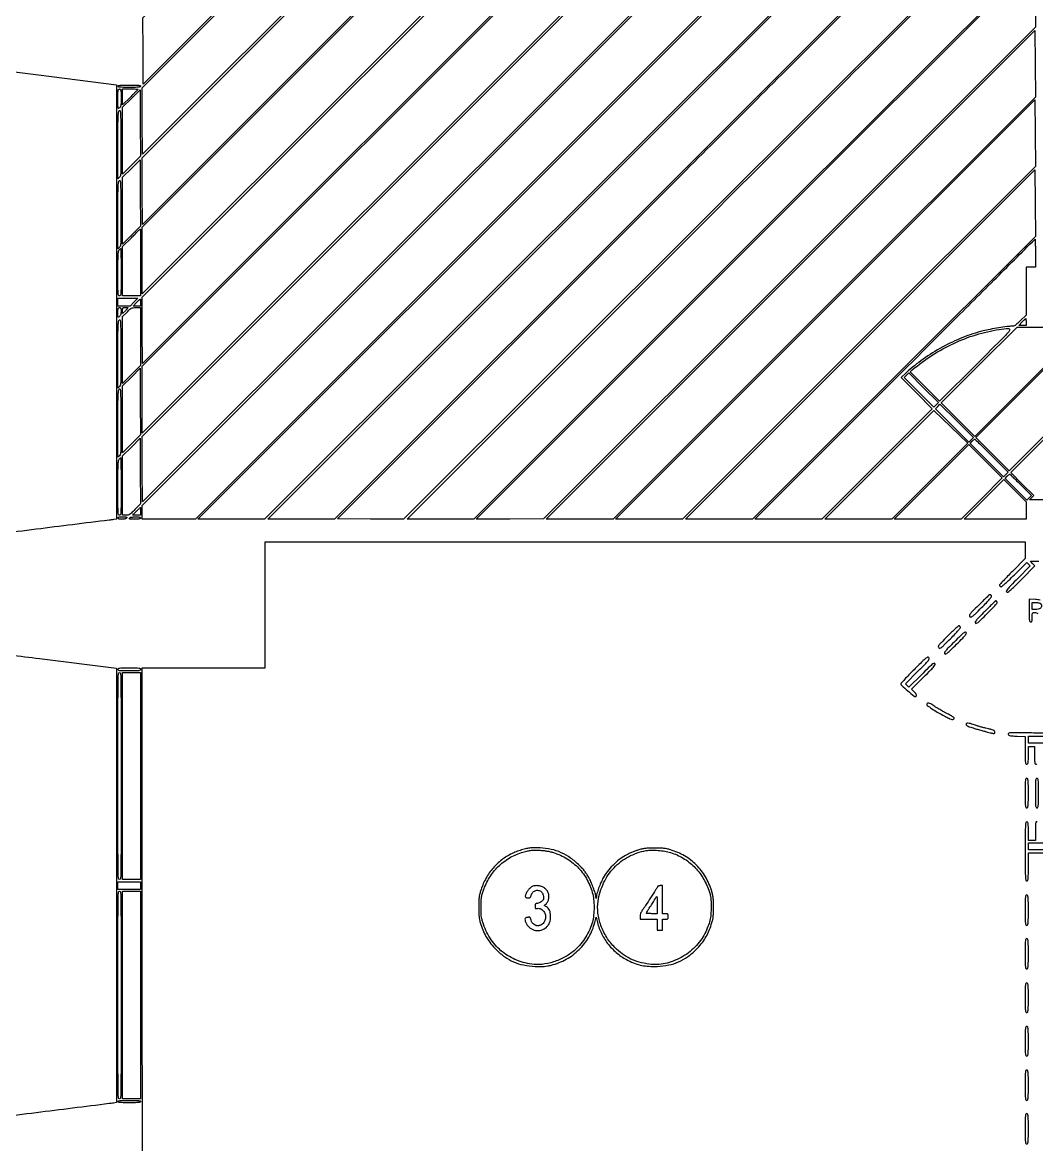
# Model space of a CAD drawing. Extents: x 0 to 1066, y 0 to 761.
# Drawn here: x 110.3 to 220.5, y 552.5 to 674.6 of the extents above; entities that cross this region are included whole.
import ezdxf

# ---------------------------------------------------------------- set-up
doc = ezdxf.new("R2010")
doc.units = 0
doc.header["$MEASUREMENT"] = 0

msp = doc.modelspace()

# ---------------------------------------------------------------- linework, layer by layer
for points in [[(81.0891, 748.2024), (120.4704, 748.2024), (120.4704, 747.825533, -0.015192), (120.463355, 747.593737, -0.129071), (120.431118, 747.495632, -0.174304), (120.358754, 747.440455, -0.033252), (120.19545, 747.400522, -0.012382), (119.806333, 747.342277, -0.000015), (111.79831, 746.345856, -0.000006), (103.67878, 745.335902, -0.030944)], [(183.390323, 95.266879, 0.000001), (192.989143, 95.254457, 0.000118)], [(103.5081, 669.908965), (111.98925, 668.85038), (120.4704, 667.791794), (120.4704, 644.173833), (120.4704, 620.555872), (120.15315, 620.505739, -0.008087), (119.687361, 620.439835, -0.000014), (111.744029, 619.446938, -0.000004), (103.636415, 618.433797, -0.031087)], [(103.5081, 733.358965), (111.98925, 732.30038), (120.4704, 731.241794), (120.4704, 707.62023), (120.4704, 683.998667), (120.19545, 683.951362, -0.011557), (119.713657, 683.879893, -0.000022), (111.797558, 682.89236, -0.000008), (103.73872, 681.887506, -0.031018)], [(108.902588, 605.790216, 0.000247), (112.11615, 605.389338), (120.4704, 604.351367), (120.4704, 580.728619), (120.4704, 557.105872), (120.15315, 557.055739, -0.008087), (119.687361, 556.989835, -0.000014), (111.744029, 555.996938, -0.000004), (103.636415, 554.983797, -0.031087)], [(220.383, 681.579988), (189.863594, 651.060494), (159.344188, 620.541), (155.706384, 620.541), (152.068581, 620.541), (185.2317, 653.7042, -0.000051), (197.950658, 666.420592, -0.000085), (208.663772, 677.12571)], [(111.744029, 492.546938, -0.000004), (103.636415, 491.533797, -0.031087)], [(123.374771, 543.3012), (123.318524, 553.64355, -0.000681), (123.296821, 558.96748, -0.000218), (123.278788, 566.881071, -0.000217), (123.266379, 575.692655, -0.000243), (123.262238, 584.18415), (123.2622, 604.3824), (129.9456, 604.3824), (136.629, 604.3824), (136.629, 611.235), (136.629, 618.0876), (177.9561, 618.0876), (219.2832, 618.0876), (219.2832, 617.177188), (219.2832, 616.266777), (217.8873, 614.8728, 0.003668), (217.352237, 614.330577, 0.005765), (216.901446, 613.856177, 0.001863), (216.519459, 613.441702, 0.187373), (216.4914, 613.369456, 0.108387), (216.501419, 613.323781, 0.066408), (216.531037, 613.277006, 0.061799), (216.574745, 613.236268, 0.065193), (216.626335, 613.20831, 0.265551), (216.735086, 613.225048, 0.011394), (217.043956, 613.482378, 0.012974), (217.471846, 613.875721, 0.003841), (218.106156, 614.499445), (219.451041, 615.842359), (219.6404, 615.653), (219.829759, 615.463641), (218.479835, 614.111736, 0.002303), (217.699024, 613.322541, 0.021106), (217.376124, 612.964074, 0.054019), (217.237789, 612.754355, 0.326008), (217.256769, 612.632974, 0.336318), (217.381106, 612.615892, 0.047021), (217.608455, 612.773546, 0.019327), (217.997997, 613.128473, 0.002107), (218.859003, 613.983302), (220.334379, 615.460487), (220.089062, 615.716544), (219.843744, 615.9726), (220.747872, 615.9726)], [(220.900015, 611.750759, 0.028678), (220.396925, 611.808954), (219.7062, 611.84894), (219.7062, 610.61137, 0.002295), (219.709781, 609.831253, 0.031685), (219.730242, 609.549646, 0.122281), (219.781019, 609.422231, 0.241596), (219.8754, 609.3738, 0.12648), (219.965132, 609.396868, 0.188641), (220.0164, 609.4584, 0.072107), (220.039633, 609.587702, 0.008455), (220.0446, 609.8814, -0.006804), (220.049137, 610.214754, -0.107122), (220.076073, 610.324518, -0.236036), (220.14162, 610.374671, -0.047421), (220.292357, 610.389, -0.074776), (220.49062, 610.359183, -0.110063), (220.643096, 610.272327, -0.070234)], [(103.734571, 606.443902, 0.000045), (106.172471, 606.134374, 0.0004)], [(221.34979, 597.265879, 0.002586), (219.493516, 597.301908, 0.001955), (217.607633, 597.321384, 0.312498), (217.442986, 597.208901, 0.238235), (217.454766, 597.093891, 0.186687), (217.557389, 597.018777, 0.051586), (217.815311, 596.977247, 0.005962), (218.401748, 596.951049), (219.2832, 596.922199), (219.2832, 595.407099, 0.001773), (219.286624, 594.44173, 0.026036), (219.306712, 594.102537, 0.100654), (219.356504, 593.948079, 0.270931), (219.4524, 593.892, 0.206449), (219.545348, 593.932087, 0.14711), (219.596772, 594.034762, 0.039902), (219.617777, 594.261376, 0.003167), (219.6216, 594.8649), (219.6216, 595.8378), (219.96, 595.8378), (220.2984, 595.8378), (220.2984, 594.8649, 0.003167), (220.302223, 594.261376, 0.039902), (220.323228, 594.034762, 0.14711), (220.374652, 593.932087, 0.206449), (220.4676, 593.892, 0.206449), (220.560548, 593.932087, 0.14711)], [(220.576056, 587.586491, 0.308488), (220.5099, 587.6316, 0.308488), (220.443744, 587.586491, 0.062466), (220.406794, 587.44125, 0.027022), (220.387486, 587.167153, 0.004073), (220.383, 586.6164), (220.383, 585.6012), (220.0023, 585.6012), (219.6216, 585.6012), (219.6216, 586.6164, 0.002988), (219.617825, 587.248139, 0.038318), (219.596925, 587.48355, 0.142907), (219.545577, 587.590109, 0.212584), (219.4524, 587.6316, 0.356832), (219.348331, 587.546493, 0.036822), (219.305463, 587.2086, 0.012415), (219.286271, 586.517236, 0.000731), (219.2832, 584.4168, 0.000731), (219.286271, 582.316364, 0.012415), (219.305463, 581.625, 0.036822), (219.348331, 581.287107, 0.356832), (219.4524, 581.202, 0.271649), (219.548338, 581.258276, 0.100119), (219.5981, 581.4135, 0.025908), (219.61818, 581.75429, 0.001762), (219.6216, 582.7248), (219.6216, 584.2476), (220.5099, 584.2476), (221.3982, 584.2476)], [(111.744029, 429.096938, -0.000004), (103.636415, 428.083797, -0.031087)]]:
    msp.add_lwpolyline(points, format="xyb")
for points in [[(409.06215, 749.15415), (40.8618, 749.132981), (40.8618, 380.65769), (40.8618, 12.1824), (501.2973, 12.1824), (961.7328, 12.1824), (961.7328, 380.646631), (961.7328, 749.110861), (961.41555, 749.1633, 0.040886), (961.153339, 749.184871, 0.000002), (934.190609, 749.194398, 0.000089), (904.448031, 749.199508, 0.000054), (869.1804, 749.195529, -0.000029), (813.61687, 749.186499, -0.000004), (696.10453, 749.175037, -0.000004), (556.774728, 749.163736, -0.000004)], [(219.3678, 744.670322), (219.3678, 741.138244), (171.315, 693.0855), (123.2622, 645.032756), (123.2622, 648.6705), (123.2622, 652.308244), (171.209222, 700.255322, -0.000103), (189.601956, 718.640475, -0.000172), (205.102879, 734.117946, -0.000002), (219.187664, 748.171648, -0.198624), (219.262022, 748.2024, -0.401288), (219.321092, 748.145892, -0.003598), (219.346017, 747.475021, -0.006269), (219.36341, 746.475582, -0.001216)], [(220.383, 693.991251), (220.383, 691.639902), (219.874424, 691.527075, 0.071636), (219.217132, 691.278661, 0.059134), (218.607967, 690.841469, 0.060043), (218.127028, 690.282187, 0.080012), (217.84775, 689.6742, 0.058381), (217.754852, 689.076878, 0.043649), (217.787901, 688.410905, 0.044638), (217.932278, 687.783106, 0.076025), (218.174187, 687.303338), (218.337736, 687.073655), (185.019242, 653.806414), (151.700747, 620.539173), (148.098334, 620.561237), (144.49592, 620.5833), (182.376797, 658.46295, -0.000077), (196.90664, 672.987819, -0.000129), (209.148574, 685.215453, -0.000001), (220.276268, 696.324368, -0.198692), (220.320337, 696.3426, -0.405619), (220.345918, 696.317761, -0.000697), (220.364593, 695.651891, -0.004164), (220.378497, 694.892872, -0.002497)], [(252.367424, 671.534605), (255.745994, 671.5125), (234.765434, 650.532101), (213.784874, 629.551702), (211.965428, 631.369672), (210.145982, 633.187641), (214.270117, 637.312421), (218.394253, 641.4372), (220.065426, 641.4372), (221.7366, 641.4372), (221.7366, 643.107952), (221.7366, 644.778704), (235.33605, 658.379543, -0.000244), (243.004483, 666.041285, -0.001963), (246.544677, 669.5473, -0.000671), (248.850954, 671.807364, -0.619818), (248.962177, 671.768546), (248.988854, 671.55671)], [(246.357321, 646.980621, -0.000182), (234.241619, 634.873696, -0.000809), (227.103532, 627.768999, -0.000055), (221.809321, 622.517738, -0.496011), (221.713422, 622.531221, 0.193456), (221.635199, 622.59427, 0.043513), (221.464595, 622.630497, 0.02514), (221.184234, 622.650717, 0.005432), (220.697969, 622.656), (219.752345, 622.656), (219.983522, 622.887176), (220.214698, 623.118352), (218.966957, 624.368176), (217.719217, 625.618), (240.6875, 648.5864), (263.655783, 671.5548), (267.293587, 671.5548), (270.931391, 671.5548)], [(123.093, 667.6209, -0.328801), (123.043123, 667.553253, -0.049302), (122.8674, 667.517338, -0.022561), (122.539821, 667.498328, -0.003213), (121.8663, 667.494, -0.003213), (121.192779, 667.498328, -0.022561), (120.8652, 667.517338, -0.049302), (120.689477, 667.553253, -0.328801), (120.6396, 667.6209, -0.328801), (120.689477, 667.688547, -0.049302), (120.8652, 667.724462, -0.022561), (121.192779, 667.743472, -0.003213), (121.8663, 667.7478, -0.003213), (122.539821, 667.743472, -0.022561), (122.8674, 667.724462, -0.049302), (123.043123, 667.688547, -0.328801)], [(120.978, 666.365012, -0.004736), (120.972744, 665.810104, -0.032996), (120.949747, 665.539919, -0.07172), (120.899947, 665.375483, -0.09982), (120.8088, 665.2521, -0.176434), (120.716627, 665.214611, -0.374497), (120.661056, 665.259517, -0.041909), (120.642192, 665.466864, -0.001739), (120.6396, 666.211888, -0.00264), (120.643279, 666.908817, -0.035094), (120.663966, 667.164536, -0.133509), (120.715095, 667.280168, -0.225989), (120.8088, 667.3248, -0.204506), (120.901677, 667.285154, -0.148426), (120.953121, 667.183676, -0.040419), (120.974162, 666.95979, -0.003227)], [(122.8392, 667.302063, -0.195692), (122.832827, 667.286404, -0.000243), (122.590688, 667.038425, -0.002064), (122.317558, 666.761277, -0.001263), (121.9932, 666.4365), (121.1472, 665.593674), (121.1472, 666.459237), (121.1472, 667.3248), (121.9932, 667.3248, -0.002519), (122.317597, 667.323166, -0.004199), (122.590688, 667.318121, -0.000709), (122.83019, 667.311344, -0.405539)], [(120.809722, 657.728322), (120.6396, 657.5582), (120.6396, 661.186989, -0.000864), (120.643379, 663.374871, -0.008891), (120.662567, 664.278236, -0.017029), (120.699494, 664.782682, -0.158389), (120.78765, 664.979403, -0.616659), (120.874646, 664.955343, -0.036683), (120.917791, 664.604839, -0.010099), (120.94077, 663.811309, -0.000665), (120.957772, 661.520737, -0.000714), (120.968681, 659.182566, -0.010565), (120.954009, 658.362497, -0.028291), (120.912701, 657.931667, -0.159647)], [(120.809722, 650.114322), (120.6396, 649.9442), (120.6396, 653.572989, -0.000864), (120.643379, 655.760871, -0.008891), (120.662567, 656.664236, -0.017029), (120.699494, 657.168682, -0.158389), (120.78765, 657.365403, -0.616659), (120.874646, 657.341343, -0.036683), (120.917791, 656.990839, -0.010099), (120.94077, 656.197309, -0.000665), (120.957772, 653.906737, -0.000714), (120.968681, 651.568566, -0.010565), (120.954009, 650.748497, -0.028291), (120.912701, 650.317667, -0.159647)], [(123.093, 648.459), (123.093, 644.8212), (122.1201, 644.8212), (121.1472, 644.8212), (121.1472, 647.505926), (121.1472, 650.190652), (122.09757, 651.143726, -0.00111), (122.46357, 651.509142, -0.001819), (122.775387, 651.816835, -0.000188), (123.054911, 652.090456, -0.196043), (123.07047, 652.0968, -0.412357), (123.079741, 652.087588, -0.000038), (123.086382, 651.028196, -0.000968), (123.091381, 649.853917, -0.00058)], [(220.383, 649.4742), (220.383, 647.9514), (219.8754, 647.9514), (219.3678, 647.9514), (219.3678, 645.347833), (219.3678, 642.744265), (218.752461, 642.133033, -0.007167), (218.386103, 641.779407, -0.045451), (218.182142, 641.62028, -0.083171), (218.009774, 641.546234, -0.059199), (217.800711, 641.520703, 0.03347), (217.308004, 641.486069, 0.006048), (216.399605, 641.349531, 0.00698), (215.451771, 641.181707, 0.014285), (214.7148, 641.01863, 0.033805), (212.490106, 640.296368, 0.029249), (210.268836, 639.250673, 0.029155), (208.177035, 637.948633, 0.03295), (206.3394, 636.459767), (205.7895, 635.950748), (207.480992, 634.252189), (209.172483, 632.55363), (203.166615, 626.547315), (197.160747, 620.541), (193.522812, 620.541), (189.884876, 620.541), (205.1127, 635.769, -0.000065), (210.953309, 641.608151, -0.000109), (215.873589, 646.523775, -0.000001), (220.346823, 650.990818, -0.198732), (220.361762, 650.997, -0.409911), (220.370474, 650.988415, -0.000192), (220.376761, 650.549677, -0.00218), (220.381474, 650.058118, -0.001307)], [(120.978, 647.4015, -0.000938), (120.974854, 645.724832, -0.015433), (120.955463, 645.164888, -0.051452), (120.910158, 644.898228, -0.336862), (120.8088, 644.8212, -0.33042), (120.708171, 644.89585, -0.056221), (120.662225, 645.145549, -0.016405), (120.642771, 645.673444, -0.001008), (120.6396, 647.246789, -0.001521), (120.643844, 648.641807, -0.012032), (120.66332, 649.287661, -0.02278), (120.700515, 649.659266, -0.148644), (120.779612, 649.827089, -0.009661), (120.835375, 649.886363, -0.013974), (120.887069, 649.936354, -0.009565), (120.931522, 649.975465, -0.177437), (120.948812, 649.9818, -0.410757), (120.960798, 649.969955, -0.000126), (120.969426, 649.223837, -0.001768), (120.975903, 648.390917, -0.00106)], [(123.093, 644.1021), (123.093, 643.7214), (122.694686, 643.7214), (122.296371, 643.7214), (122.67, 644.1021, -0.003089), (122.815005, 644.248035, -0.004906), (122.941127, 644.370969, -0.001345), (123.051888, 644.476264, -0.191648), (123.068314, 644.4828, -0.390701), (123.078257, 644.473631, -0.004047), (123.085749, 644.370969, -0.01011), (123.091225, 644.248074, -0.006079)], [(120.978, 643.142312, -0.022091), (120.969034, 642.939473, -0.050942), (120.940218, 642.789758, -0.065998), (120.888216, 642.674473, -0.070035), (120.8088, 642.5793, -0.047978), (120.706702, 642.503334, -0.459561), (120.661354, 642.518249, -0.094889), (120.642062, 642.612319, -0.003266), (120.6396, 642.989188, -0.007137), (120.644317, 643.319679, -0.065944), (120.667106, 643.460674, -0.185705), (120.718487, 643.526991, -0.136947), (120.8088, 643.5522, -0.108001), (120.897042, 643.532915, -0.189463), (120.948119, 643.479814, -0.085862), (120.972402, 643.37132, -0.012221)], [(121.7394, 643.526496, -0.189406), (121.732818, 643.509744, -0.002347), (121.652421, 643.424038, -0.006534), (121.556794, 643.325659, -0.004184), (121.4433, 643.2138), (121.1472, 642.926809), (121.1472, 643.239504, -0.019141), (121.154592, 643.432517, -0.172066), (121.188378, 643.508715, -0.182984), (121.26157, 643.544133, -0.022185), (121.4433, 643.5522, -0.008142), (121.556832, 643.550351, -0.013507), (121.652421, 643.544649, -0.007113), (121.730238, 643.536777, -0.380905)], [(123.093, 640.39947), (123.093, 637.24674), (122.1201, 636.2766), (121.1472, 635.30646), (121.1472, 638.940427), (121.1472, 642.574394), (121.631002, 643.063297, -0.009184), (121.947631, 643.371723, -0.072186), (122.115488, 643.488987, -0.095254), (122.291515, 643.538792, -0.021451), (122.603902, 643.5522), (123.093, 643.5522)], [(120.809722, 634.970922), (120.6396, 634.8008), (120.6396, 638.429589, -0.000864), (120.643379, 640.617471, -0.008891), (120.662567, 641.520836, -0.017029), (120.699494, 642.025282, -0.158389), (120.78765, 642.222003, -0.616659), (120.874646, 642.197943, -0.036683), (120.917791, 641.847439, -0.010099), (120.94077, 641.053909, -0.000665), (120.957772, 638.763337, -0.000714), (120.968681, 636.425166, -0.010565), (120.954009, 635.605097, -0.028291), (120.912701, 635.174267, -0.159647)], [(219.3678, 641.9871), (219.3678, 641.6064), (218.969486, 641.6064), (218.571171, 641.6064), (218.9448, 641.9871, -0.003089), (219.089805, 642.133035, -0.004906), (219.215927, 642.255969, -0.001345), (219.326688, 642.361264, -0.191648), (219.343114, 642.3678, -0.390701), (219.353057, 642.358631, -0.004047), (219.360549, 642.255969, -0.01011), (219.366025, 642.133074, -0.006079)], [(213.9748, 637.355724), (209.977923, 633.358847), (208.367642, 634.965774), (206.757361, 636.5727), (206.992531, 636.769095, -0.03115), (209.182052, 638.377323, -0.033583), (211.501705, 639.656914, -0.034211), (213.930236, 640.594829, -0.035046), (216.444602, 641.183822, -0.029575), (217.462146, 641.286848, -0.608145), (217.581896, 641.077602, -0.052497), (217.141968, 640.531213, -0.000656)], [(120.809722, 627.441522), (120.6396, 627.2714), (120.6396, 630.900189, -0.000864), (120.643379, 633.088071, -0.008891), (120.662567, 633.991436, -0.017029), (120.699494, 634.495882, -0.158389), (120.78765, 634.692603, -0.616659), (120.874646, 634.668543, -0.036683), (120.917791, 634.318039, -0.010099), (120.94077, 633.524509, -0.000665), (120.957772, 631.233937, -0.000714), (120.968681, 628.895766, -0.010565), (120.954009, 628.075697, -0.028291), (120.912701, 627.644867, -0.159647)], [(122.4827, 621.580278, -0.006764), (122.106839, 621.211993, -0.049409), (121.908332, 621.056988, -0.090485), (121.735186, 620.98708, -0.050859), (121.508867, 620.964), (121.1472, 620.964), (121.1472, 624.198626), (121.1472, 627.433252), (122.09895, 628.387741), (123.0507, 629.342229), (123.072782, 625.769392), (123.094865, 622.196556)], [(215.627337, 627.453978), (217.426697, 625.653156), (217.168207, 625.405506), (216.909716, 625.157856), (215.095063, 626.971037), (213.280409, 628.784218), (213.505833, 629.019509, -0.009974), (213.59571, 629.109651, -0.014248), (213.679244, 629.185683, -0.010097), (213.750939, 629.244824, -0.168967), (213.779616, 629.2548, -0.195324), (213.812941, 629.241265, -0.000241), (214.342332, 628.725809, -0.002057), (214.933978, 628.144416, -0.001258)], [(120.978, 624.0942, -0.000753), (120.974921, 622.050268, -0.012748), (120.955707, 621.376425, -0.038404), (120.912533, 621.048164, -0.354652), (120.8088, 620.964, -0.350327), (120.705702, 621.046342, -0.041556), (120.661953, 621.357086, -0.013404), (120.642695, 621.998887, -0.000797), (120.6396, 623.939489, -0.001174), (120.643665, 625.670282, -0.010001), (120.662845, 626.446669, -0.017911), (120.698735, 626.891438, -0.156055), (120.779612, 627.069689, -0.009661), (120.835375, 627.128963, -0.013974), (120.887069, 627.178954, -0.009565), (120.931522, 627.218065, -0.177437), (120.948812, 627.2244, -0.411385), (120.960807, 627.21252, -0.000086), (120.969426, 626.304904, -0.001457), (120.975903, 625.294477, -0.000874)], [(218.80004, 624.281294), (219.964313, 623.114788), (219.706215, 622.867515), (219.448117, 622.620241), (218.267571, 623.798528), (217.087024, 624.976816), (217.31264, 625.212308, -0.010046), (217.40262, 625.302526, -0.014336), (217.486303, 625.378624, -0.010206), (217.55813, 625.437771, -0.16869), (217.587011, 625.4478, -0.193246), (217.620195, 625.434477, -0.00057), (217.96345, 625.105139, -0.003167), (218.350175, 624.728503, -0.00196)], [(123.093, 621.387), (123.093, 620.964), (122.65203, 620.964), (122.211061, 620.964), (122.6277, 621.387, -0.002731), (122.789172, 621.549156, -0.004361), (122.929099, 621.685744, -0.001068), (123.052369, 621.803486, -0.192405), (123.06867, 621.81, -0.393782), (123.078493, 621.800844, -0.003201), (123.085853, 621.685744, -0.008972), (123.091251, 621.549195, -0.005392)], [(121.5702, 620.6679, -0.113165), (121.499412, 620.613784, -0.0468), (121.384837, 620.574052, -0.037886), (121.234546, 620.549099, -0.022202), (121.052241, 620.541, -0.014634), (120.85003, 620.54692, -0.060027), (120.729524, 620.568654, -0.123761), (120.664103, 620.608281, -0.197486), (120.6396, 620.6679, -0.22453), (120.668595, 620.729213, -0.112233), (120.747076, 620.768468, -0.049812), (120.894745, 620.789387, -0.010296), (121.157559, 620.7948, -0.005928), (121.453265, 620.791294, -0.068768), (121.56731, 620.772769, -0.346422), (121.595567, 620.731947, -0.159132)], [(123.093, 620.6679, -0.252378), (123.059117, 620.605049, -0.097212), (122.964374, 620.566312, -0.041114), (122.78426, 620.546032, -0.007485), (122.448141, 620.541, -0.004754), (122.078463, 620.544515, -0.053046), (121.932496, 620.562858, -0.295782), (121.892354, 620.604704, -0.224194), (121.9086, 620.6679, -0.123367), (121.98735, 620.725629, -0.048232), (122.117436, 620.764547, -0.034525), (122.301318, 620.787705, -0.014066), (122.553459, 620.7948, -0.009689), (122.828723, 620.789465, -0.048099), (122.981926, 620.768676, -0.109665), (123.063133, 620.729503, -0.229634)], [(214.223554, 611.209088, 0.002192), (213.51778, 610.495629, 0.030756), (213.281625, 610.223151, 0.122013), (213.213052, 610.065285, 0.255926), (213.255609, 609.942697, 0.242682), (213.38633, 609.908005, 0.110509), (213.551061, 609.98493, 0.030096), (213.829414, 610.227676, 0.00227), (214.540314, 610.933603, 0.004641), (215.061529, 611.46568, 0.015203), (215.391794, 611.830739, 0.014923), (215.603044, 612.094579, 0.258465), (215.61784, 612.199994, 0.065376), (215.589885, 612.251535, 0.061861), (215.549117, 612.295201, 0.066429), (215.502284, 612.324789, 0.108119), (215.45653, 612.3348, 0.184266), (215.385268, 612.307615, 0.002766), (215.049141, 612.004122, 0.007062), (214.662048, 611.640549, 0.004557)], [(214.88925, 610.521161, 0.002863), (214.240964, 609.864055, 0.02443), (213.966906, 609.554135, 0.062848), (213.852535, 609.367459, 0.286709), (213.868827, 609.246868, 0.329168), (213.978626, 609.219756, 0.070597), (214.158054, 609.326064, 0.024531), (214.467178, 609.599872, 0.002625), (215.149131, 610.27341, 0.003756), (215.730576, 610.862525, 0.017678), (216.049663, 611.214817, 0.024017), (216.2282, 611.448408, 0.336196), (216.223821, 611.547703, 0.02673), (216.184792, 611.589921, 0.030897), (216.143231, 611.6256, 0.032372), (216.104897, 611.650875, 0.130276), (216.078016, 611.658, 0.192354), (216.041261, 611.643317, 0.000735), (215.706431, 611.324053, 0.003601), (215.328087, 610.956984, 0.002238)], [(220.896162, 611.401223, -0.068204), (220.958745, 611.355823, -0.055882), (221.011731, 611.292319, -0.057684), (221.047706, 611.221227, -0.088537), (221.0598, 611.153466, -0.124082), (221.014967, 610.975591, -0.123124), (220.891101, 610.839613, -0.095765), (220.689131, 610.755169, -0.051312), (220.419257, 610.7274), (220.0446, 610.7274), (220.0446, 611.1081), (220.0446, 611.4888), (220.388562, 611.4888, -0.022391), (220.532254, 611.482362, -0.020327), (220.679553, 611.463074, -0.020814), (220.809892, 611.434957, -0.059396)], [(210.839554, 607.825088, 0.002192), (210.13378, 607.111629, 0.030756), (209.897625, 606.839151, 0.122013), (209.829052, 606.681285, 0.255926), (209.871609, 606.558697, 0.242682), (210.00233, 606.524005, 0.110509), (210.167061, 606.60093, 0.030096), (210.445414, 606.843676, 0.00227), (211.156314, 607.549603, 0.004641), (211.677529, 608.08168, 0.015203), (212.007794, 608.446739, 0.014923), (212.219044, 608.710579, 0.258465), (212.23384, 608.815994, 0.065376), (212.205885, 608.867535, 0.061861), (212.165117, 608.911201, 0.066429), (212.118284, 608.940789, 0.108119), (212.07253, 608.9508, 0.184266), (212.001268, 608.923615, 0.002766), (211.665141, 608.620122, 0.007062), (211.278048, 608.256549, 0.004557)], [(211.55608, 607.188007, 0.002608), (210.879933, 606.503458, 0.024575), (210.606073, 606.194263, 0.071202), (210.500162, 606.014969, 0.328471), (210.527494, 605.904873, 0.288218), (210.648928, 605.888812, 0.06209), (210.83777, 606.005568, 0.024114), (211.15195, 606.28447, 0.002799), (211.821234, 606.946303, 0.002683), (212.490397, 607.622686, 0.02474), (212.763866, 607.931235, 0.068954), (212.872474, 608.113229, 0.305436), (212.849821, 608.229437, 0.307026), (212.733299, 608.2518, 0.068006), (212.549856, 608.141348, 0.024496), (212.23865, 607.864659, 0.002655)], [(207.19256, 604.178069, 0.003799), (206.632776, 603.609015, 0.00615), (206.166407, 603.115661, 0.001671), (205.770018, 602.682975, 0.277706), (205.757999, 602.622611, 0.124677), (205.861002, 602.469862, 0.002889), (206.518431, 601.888988, 0.002254), (207.193094, 601.305134, 0.172573), (207.324399, 601.254647, 0.225614), (207.428441, 601.300922, 0.23163), (207.456674, 601.410001, 0.105942), (207.382661, 601.578874, 0.044244), (207.2193, 601.767942), (206.927954, 602.050325), (208.260221, 603.384547, 0.002333), (209.030908, 604.1636, 0.021392), (209.349294, 604.517548, 0.055194), (209.484871, 604.72471, 0.324362), (209.465588, 604.845669, 0.326151), (209.344281, 604.864605, 0.054221), (209.135098, 604.726348, 0.021141), (208.77758, 604.403402, 0.002305), (207.990245, 603.622147), (206.641802, 602.271725), (206.445483, 602.456157), (206.249164, 602.640589), (207.609309, 604.00261, 0.001814), (208.464086, 604.864801, 0.02542), (208.754101, 605.191081, 0.09653), (208.85048, 605.374714, 0.289205), (208.814038, 605.50528, 0.282019), (208.672358, 605.531912, 0.080668), (208.470428, 605.414965, 0.023287), (208.115425, 605.095667, 0.001737)], [(123.093, 604.2132, -0.240299), (123.044891, 604.118878, -0.123223), (122.918513, 604.068067, -0.031956), (122.639162, 604.047589, -0.002322), (121.8663, 604.044, -0.002322), (121.093438, 604.047589, -0.031956), (120.814088, 604.068067, -0.123223), (120.687709, 604.118878, -0.240299), (120.6396, 604.2132, -0.240299), (120.687709, 604.307522, -0.123223), (120.814088, 604.358333, -0.031956), (121.093438, 604.378811, -0.002322), (121.8663, 604.3824, -0.002322), (122.639162, 604.378811, -0.031956), (122.918513, 604.358333, -0.123223), (123.044891, 604.307522, -0.240299)], [(120.978, 592.623, -0.000191), (120.975142, 585.154212, -0.003568), (120.956532, 582.798825, -0.003849), (120.926671, 581.485537, -0.405328), (120.8088, 581.3712, -0.405328), (120.690929, 581.485537, -0.003849), (120.661068, 582.798825, -0.003568), (120.642458, 585.154212, -0.000191), (120.6396, 592.623, -0.000191), (120.642458, 600.091788, -0.003568), (120.661068, 602.447175, -0.003849), (120.690929, 603.760463, -0.405328), (120.8088, 603.8748, -0.405328), (120.926671, 603.760463, -0.003849), (120.956532, 602.447175, -0.003568), (120.975142, 600.091788, -0.000191)], [(208.591954, 600.445757, 0.330417), (208.634016, 600.294854, 0.015693), (209.085031, 599.966477, 0.019097), (209.715317, 599.571535, 0.009246), (210.549072, 599.112719, 0.005758), (210.983206, 598.890517, 0.035245), (211.215764, 598.794626, 0.078143), (211.363209, 598.770126, 0.177174), (211.468177, 598.807495, 0.032425), (211.538192, 598.873716, 0.216795), (211.552962, 598.918073, 0.184372), (211.5302, 598.962862, 0.022759), (211.444189, 599.033913, 0.029137), (211.349872, 599.09661, 0.004824), (211.160275, 599.204856, 0.005283), (210.934443, 599.327805, 0.004651), (210.6963, 599.451388, -0.008788), (210.423371, 599.595901, -0.004625), (210.089192, 599.78449, -0.004599), (209.750401, 599.984011, -0.007064), (209.461149, 600.163573, 0.00599), (209.001551, 600.450252, 0.058018), (208.793012, 600.545847, 0.198241), (208.673933, 600.5366, 0.185972)], [(212.8536, 598.222048, 0.239614), (212.900618, 598.12957, 0.052396), (213.059939, 598.037207, 0.027322), (213.35013, 597.92597, 0.005213), (213.88995, 597.758397, 0.002871), (214.325501, 597.630874, 0.002599), (214.777193, 597.503973, 0.002601), (215.182829, 597.394549, 0.008309), (215.45505, 597.327451, 0.004197), (215.808608, 597.24963, 0.08551), (215.917682, 597.245521, 0.293832), (215.967419, 597.2878, 0.073807), (215.9838, 597.398165, 0.138454), (215.953025, 597.507173, 0.141427), (215.869972, 597.582929, 0.05483), (215.694135, 597.646906, 0.006652), (215.292821, 597.73922, -0.00943), (214.976282, 597.813887, -0.005238), (214.593084, 597.916229, -0.005222), (214.20718, 598.027993, -0.008405), (213.881051, 598.132157, 0.007505), (213.32859, 598.309707, 0.052217), (213.050295, 598.363692, 0.167696), (212.911578, 598.329005, 0.253602)], [(219.2832, 590.7618, 0.001648), (219.286584, 589.734809, 0.024577), (219.306576, 589.376475, 0.094461), (219.356001, 589.212789, 0.279234), (219.4524, 589.1544, 0.279234), (219.548799, 589.212789, 0.094461), (219.598224, 589.376475, 0.024577), (219.618216, 589.734809, 0.001648), (219.6216, 590.7618, 0.001648), (219.618216, 591.788791, 0.024577), (219.598224, 592.147125, 0.094461), (219.548799, 592.310811, 0.279234), (219.4524, 592.3692, 0.279234), (219.356001, 592.310811, 0.094461), (219.306576, 592.147125, 0.024577), (219.286584, 591.788791, 0.001648)], [(220.383, 590.7618, 0.001648), (220.386384, 589.734809, 0.024577), (220.406376, 589.376475, 0.094461), (220.455801, 589.212789, 0.279234), (220.5522, 589.1544, 0.279234), (220.648599, 589.212789, 0.094461), (220.698024, 589.376475, 0.024577), (220.718016, 589.734809, 0.001648), (220.7214, 590.7618, 0.001648), (220.718016, 591.788791, 0.024577), (220.698024, 592.147125, 0.094461), (220.648599, 592.310811, 0.279234), (220.5522, 592.3692, 0.279234), (220.455801, 592.310811, 0.094461), (220.406376, 592.147125, 0.024577), (220.386384, 591.788791, 0.001648)], [(165.393, 584.78481, 0.030624), (164.935902, 584.695184, 0.015763), (164.376184, 584.530367, 0.015593), (163.807996, 584.323557, 0.022419), (163.3203, 584.102782, 0.052027), (162.23251, 583.399577, 0.052307), (161.315479, 582.488108, 0.050898), (160.587292, 581.382005, 0.044591), (160.059156, 580.1022, 0.019563), (159.955904, 579.718908, 0.028752), (159.898086, 579.374923, 0.021647), (159.870877, 578.961699, 0.00635), (159.864666, 578.3256, 0.006452), (159.874981, 577.674508, 0.023158), (159.906147, 577.260022, 0.029615), (159.971005, 576.90475, 0.016372), (160.089781, 576.479758, 0.027083), (160.381996, 575.702058, 0.033656), (160.739298, 575.017182, 0.033383), (161.187862, 574.382019, 0.025948), (161.754304, 573.753523, 0.039885), (162.693336, 572.95344, 0.054442), (163.658919, 572.404209, 0.053719), (164.730492, 572.071492, 0.037487), (165.988331, 571.921376, 0.007157), (166.585598, 571.903734, 0.022463), (166.986697, 571.915651, 0.027356), (167.340864, 571.961709, 0.01536), (167.764931, 572.054197, 0.066439), (169.383814, 572.697305, 0.066518), (170.77664, 573.742273, 0.067131), (171.835914, 575.106473, 0.06989), (172.478334, 576.684478), (172.629862, 577.285256), (172.776804, 576.684478, 0.057212), (173.238298, 575.436419, 0.052614), (173.98106, 574.286756, 0.052222), (174.953641, 573.309669, 0.05455), (176.094179, 572.571572, 0.027404), (176.872762, 572.232638, 0.038391), (177.60167, 572.023793, 0.037381), (178.368727, 571.925405, 0.024176), (179.264269, 571.921376, 0.037487), (180.522108, 572.071492, 0.053719), (181.593681, 572.404209, 0.054442), (182.559264, 572.95344, 0.039885), (183.498296, 573.753523, 0.025466), (184.058764, 574.374189, 0.03386), (184.497839, 574.994632, 0.033638), (184.851262, 575.671974, 0.024638), (185.153522, 576.4644, 0.015379), (185.281838, 576.903383, 0.031872), (185.349213, 577.253897, 0.024924), (185.38032, 577.660588, 0.00626), (185.389619, 578.3256, 0.00639), (185.382438, 578.960046, 0.021473), (185.354619, 579.374407, 0.028456), (185.2965, 579.719448, 0.019624), (185.193444, 580.1022, 0.055769), (184.508374, 581.662677, 0.065004), (183.522676, 582.946128, 0.065438), (182.246592, 583.927041, 0.057654), (180.7056, 584.595859, 0.019533), (180.328117, 584.694357, 0.026988), (179.982655, 584.750895, 0.020985), (179.57329, 584.778073, 0.006954), (178.9713, 584.784347, 0.006974), (178.349362, 584.773505, 0.023223), (177.942066, 584.741746, 0.028937), (177.588655, 584.676664, 0.016218), (177.167758, 584.559087, 0.015701), (176.851432, 584.448527, 0.009266), (176.480673, 584.297783, 0.009266), (176.115639, 584.133351, 0.015657), (175.816977, 583.980484, 0.042988), (175.143636, 583.529343, 0.027643), (174.443694, 582.901054, 0.027783), (173.825148, 582.207743, 0.047647), (173.402407, 581.559247, 0.018786), (173.145506, 581.02043, 0.014378), (172.904231, 580.413861, 0.01333), (172.716605, 579.853639, 0.060994), (172.657079, 579.516332), (172.645558, 579.2985), (172.610194, 579.51, 0.033018), (172.515551, 579.911157, 0.013926), (172.338364, 580.43606, 0.013646), (172.116007, 580.991654, 0.016637), (171.876808, 581.4981, 0.02069), (171.671872, 581.859457, 0.023846), (171.446554, 582.185325, 0.021255), (171.169799, 582.517158, 0.011773), (170.80591, 582.899105, 0.042129), (169.857342, 583.701081, 0.05007), (168.838758, 584.281028, 0.050649), (167.735447, 584.642156, 0.044789), (166.5351, 584.793709, 0.005319), (166.189495, 584.802502, 0.005648), (165.850633, 584.803689, 0.005399), (165.559016, 584.798268, 0.025757)], [(167.979878, 584.295708, -0.061408), (169.478841, 583.609694, -0.065604), (170.729417, 582.592416, -0.065864), (171.669921, 581.289814, -0.062703), (172.258474, 579.765936, -0.041534), (172.379285, 579.018791, -0.026618), (172.400441, 578.139763, -0.026695), (172.328424, 577.269215, -0.043874), (172.16464, 576.549, -0.035398), (171.832657, 575.72278, -0.032359), (171.378703, 574.925367, -0.032791), (170.833084, 574.204326, -0.039277), (170.227366, 573.606382, -0.052405), (169.19213, 572.904637, -0.046446), (167.991549, 572.399624, -0.047747), (166.757062, 572.136598, -0.065344), (165.622038, 572.154758, -0.065445), (163.804666, 572.671855, -0.075563), (162.278762, 573.625857, -0.075292), (161.101153, 574.993403, -0.064355), (160.304107, 576.721844, -0.018912), (160.201427, 577.099123, -0.029512), (160.144839, 577.430978, -0.023037), (160.119903, 577.821155, -0.007114), (160.117824, 578.4102, -0.007325), (160.133289, 579.020111, -0.025938), (160.169196, 579.409893, -0.031461), (160.241339, 579.754056, -0.01496), (160.374942, 580.1868, -0.056202), (161.033825, 581.580374, -0.058871), (161.978047, 582.76842, -0.059918), (163.156344, 583.686598, -0.062151), (164.5047, 584.285697, -0.0112), (165.08343, 584.446848, -0.03137), (165.496881, 584.524845, -0.030717), (165.92163, 584.551351, -0.010377), (166.541678, 584.539044, -0.015294), (166.919207, 584.512124, -0.016461), (167.285174, 584.462533, -0.016844), (167.638934, 584.390346, -0.017894)], [(180.728642, 584.293241, -0.060981), (182.090581, 583.688236, -0.06017), (183.273169, 582.770337, -0.05929), (184.217508, 581.583534, -0.056135), (184.877658, 580.1868, -0.014876), (185.011639, 579.753089, -0.031863), (185.08332, 579.410335, -0.026224), (185.118366, 579.022093, -0.007265), (185.132476, 578.4102, -0.021762), (185.103578, 577.584685, -0.037863), (184.998366, 576.907795, -0.037661), (184.791797, 576.252054, -0.021269), (184.44942, 575.4915, -0.080752), (183.388278, 574.025914, -0.069691), (181.866759, 572.884045, -0.071022), (180.120587, 572.2211, -0.090729), (178.404004, 572.152267, -0.034069), (177.306211, 572.385103, -0.044036), (176.344531, 572.752718, -0.044947), (175.477569, 573.275911, -0.037884), (174.663285, 573.973745, -0.056222), (173.782739, 575.075649, -0.053696), (173.153732, 576.362693, -0.055375), (172.828156, 577.712634, -0.069225), (172.843876, 579.000185, -0.071706), (173.446447, 580.993191, -0.080676), (174.572228, 582.64662, -0.081786), (176.148765, 583.842148, -0.0764), (178.06246, 584.504259, -0.04315), (178.633197, 584.558264, -0.021773), (179.356145, 584.53263, -0.021595), (180.096916, 584.441681, -0.032732)], [(120.978, 568.8081, -0.000191), (120.975142, 561.311057, -0.003554), (120.956533, 558.946913, -0.003821), (120.9267, 557.628385, -0.405377), (120.8088, 557.514, -0.405377), (120.6909, 557.628385, -0.003821), (120.661067, 558.946913, -0.003554), (120.642458, 561.311057, -0.000191), (120.6396, 568.8081, -0.000191), (120.642458, 576.305143, -0.003554), (120.661067, 578.669287, -0.003821), (120.6909, 579.987815, -0.405377), (120.8088, 580.1022, -0.405377), (120.9267, 579.987815, -0.003821), (120.956533, 578.669287, -0.003554), (120.975142, 576.305143, -0.000191)], [(165.446999, 580.439523, 0.057463), (165.207043, 580.174322, 0.049939), (165.020453, 579.849091, 0.055047), (164.926165, 579.555843, 0.30755), (164.986516, 579.411341, 0.073841), (165.043393, 579.385186, 0.031679), (165.125167, 579.366878, 0.030481), (165.216306, 579.358103, 0.035193), (165.303511, 579.361184, 0.070821), (165.405002, 579.386784, 0.106957), (165.47988, 579.438186, 0.089021), (165.535675, 579.523621, 0.037291), (165.579898, 579.654259, -0.132529), (165.765151, 579.981305, -0.133578), (166.089248, 580.169594, -0.140791), (166.450784, 580.162717, -0.152546), (166.74046, 579.963891, -0.080659), (166.846617, 579.772108, -0.053449), (166.906012, 579.527044, -0.055098), (166.910977, 579.289537, -0.130177), (166.851055, 579.124396, -0.076364), (166.729171, 578.996008, -0.037468), (166.540662, 578.871409, -0.037416), (166.339086, 578.777898, -0.090132), (166.177876, 578.7486, 0.062435), (166.077251, 578.735986, 0.182247), (166.020829, 578.696556, 0.126553), (165.992538, 578.6187, 0.024197), (165.9852, 578.467152, 0.019706), (165.991882, 578.297678, 0.183578), (166.022633, 578.232683, 0.205326), (166.086839, 578.208462, 0.025365), (166.239159, 578.222978, -0.152394), (166.625564, 578.161914, -0.124625), (166.945049, 577.888877, -0.114031), (167.114907, 577.473973, -0.113633), (167.085839, 577.026041, -0.033373), (166.989469, 576.768306, -0.075826), (166.876506, 576.594336, -0.082255), (166.723132, 576.470463, -0.044986), (166.502371, 576.37046, -0.038306), (166.368674, 576.335057, -0.06594), (166.253828, 576.329242, -0.064364), (166.139532, 576.353562, -0.034776), (166.007238, 576.410703, -0.033513), (165.803043, 576.534287, -0.075999), (165.672906, 576.658711, -0.076763), (165.58665, 576.815517, -0.034742), (165.521636, 577.041419, 0.025693), (165.486963, 577.170642, 0.090398), (165.446328, 577.246128, 0.165754), (165.396515, 577.277926, 0.152677), (165.335748, 577.274069, -0.033018), (165.275946, 577.255544, -0.017093), (165.199241, 577.239979, -0.016919), (165.118998, 577.22931, -0.024592), (165.047681, 577.2258, 0.220784), (164.934631, 577.173323, 0.181123), (164.889371, 577.046684, 0.085943), (164.929511, 576.834054, 0.028433), (165.058013, 576.542311, 0.118302), (165.462313, 576.069314, 0.116872), (166.039002, 575.828652, 0.115376), (166.668389, 575.870934, 0.113122), (167.218925, 576.18769, 0.047025), (167.435593, 576.430079, 0.065857), (167.575673, 576.684123, 0.060424), (167.652376, 576.982406, 0.03276), (167.6772, 577.360882, 0.037777), (167.649272, 577.730005, 0.065794), (167.563839, 578.024406, 0.079152), (167.419809, 578.248221, 0.087628), (167.217708, 578.407091), (166.997582, 578.5249), (167.222529, 578.759695, 0.095246), (167.404176, 579.040569, 0.073209), (167.490461, 579.396262, 0.072654), (167.470844, 579.764487, 0.090856), (167.344283, 580.081823, 0.061386), (167.127084, 580.348595, 0.070431), (166.860638, 580.540518, 0.068185), (166.543942, 580.655202, 0.052689), (166.178494, 580.694084, 0.022331), (165.933695, 580.683321, 0.061653), (165.765253, 580.647112, 0.066765), (165.618426, 580.572856, 0.029753)], [(179.257927, 580.50405, -0.02131), (179.101822, 580.235435, -0.001046), (178.546811, 579.371723, -0.001781), (177.998411, 578.528814, -0.007016), (177.651556, 578.01567, 0.027631), (177.546035, 577.844782, 0.034975), (177.469005, 577.675934, 0.038361), (177.421919, 577.513046, 0.051224), (177.4062, 577.36002), (177.4062, 577.0566), (178.3368, 577.0566), (179.2674, 577.0566), (179.2674, 576.4644), (179.2674, 575.8722), (179.5635, 575.8722), (179.8596, 575.8722), (179.8596, 576.4644), (179.8596, 577.0566), (180.1557, 577.0566, 0.021868), (180.335696, 577.064476, 0.176278), (180.4095, 577.0989, 0.176278), (180.443924, 577.172704, 0.021868), (180.4518, 577.3527, 0.021868), (180.443924, 577.532696, 0.176278), (180.4095, 577.6065, 0.176278), (180.335696, 577.640924, 0.021868), (180.1557, 577.6488), (179.8596, 577.6488), (179.8596, 579.1716), (179.8596, 580.6944), (179.608777, 580.6944, 0.047683), (179.489794, 580.683027, 0.076778), (179.394106, 580.648765, 0.082746), (179.318142, 580.589539, 0.065001)], [(219.2832, 578.0295, 0.001596), (219.286568, 576.974267, 0.023961), (219.306519, 576.607162, 0.091778), (219.355771, 576.43921, 0.282824), (219.4524, 576.3798, 0.282824), (219.549029, 576.43921, 0.091778), (219.598281, 576.607162, 0.023961), (219.618232, 576.974267, 0.001596), (219.6216, 578.0295, 0.001596), (219.618232, 579.084733, 0.023961), (219.598281, 579.451838, 0.091778), (219.549029, 579.61979, 0.282824), (219.4524, 579.6792, 0.282824), (219.355771, 579.61979, 0.091778), (219.306519, 579.451838, 0.023961), (219.286568, 579.084733, 0.001596)], [(179.2674, 578.5794), (179.2674, 577.6488), (178.6752, 577.6488, -0.007702), (178.448135, 577.652298, -0.012785), (178.256959, 577.663087, -0.006396), (178.100492, 577.677954, -0.383059), (178.083, 577.697436, -0.135381), (178.092323, 577.731238, -0.001987), (178.200077, 577.910096, -0.005267), (178.328809, 578.116924, -0.003433), (178.481562, 578.353086, 0.002183), (178.641771, 578.599424, 0.002458), (178.793565, 578.837633, 0.00225), (178.920797, 579.041508, 0.013319), (178.984018, 579.150206, -0.003825), (179.089998, 579.340651, -0.021104), (179.152111, 579.44024, -0.037614), (179.196129, 579.495227, -0.208064), (179.230093, 579.51, -0.400702), (179.245248, 579.495532, -0.00157), (179.256441, 579.236636, -0.00626), (179.264719, 578.936234, -0.003757)], [(219.2832, 573.2919, 0.001596), (219.286568, 572.236667, 0.023961), (219.306519, 571.869563, 0.091778), (219.355771, 571.70161, 0.282824), (219.4524, 571.6422, 0.282824), (219.549029, 571.70161, 0.091778), (219.598281, 571.869563, 0.023961), (219.618232, 572.236667, 0.001596), (219.6216, 573.2919, 0.001596), (219.618232, 574.347133, 0.023961), (219.598281, 574.714237, 0.091778), (219.549029, 574.88219, 0.282824), (219.4524, 574.9416, 0.282824), (219.355771, 574.88219, 0.091778), (219.306519, 574.714237, 0.023961), (219.286568, 574.347133, 0.001596)], [(219.2832, 568.512, 0.001648), (219.286584, 567.485009, 0.024577), (219.306576, 567.126675, 0.094461), (219.356001, 566.962989, 0.279234), (219.4524, 566.9046, 0.279234), (219.548799, 566.962989, 0.094461), (219.598224, 567.126675, 0.024577), (219.618216, 567.485009, 0.001648), (219.6216, 568.512, 0.001648), (219.618216, 569.538991, 0.024577), (219.598224, 569.897325, 0.094461), (219.548799, 570.061011, 0.279234), (219.4524, 570.1194, 0.279234), (219.356001, 570.061011, 0.094461), (219.306576, 569.897325, 0.024577), (219.286584, 569.538991, 0.001648)], [(219.2832, 563.7744, 0.001648), (219.286584, 562.747409, 0.024577), (219.306576, 562.389075, 0.094461), (219.356001, 562.225389, 0.279234), (219.4524, 562.167, 0.279234), (219.548799, 562.225389, 0.094461), (219.598224, 562.389075, 0.024577), (219.618216, 562.747409, 0.001648), (219.6216, 563.7744, 0.001648), (219.618216, 564.801391, 0.024577), (219.598224, 565.159725, 0.094461), (219.548799, 565.323411, 0.279234), (219.4524, 565.3818, 0.279234), (219.356001, 565.323411, 0.094461), (219.306576, 565.159725, 0.024577), (219.286584, 564.801391, 0.001648)], [(219.2832, 558.9945, 0.001596), (219.286568, 557.939267, 0.023961), (219.306519, 557.572162, 0.091778), (219.355771, 557.40421, 0.282824), (219.4524, 557.3448, 0.282824), (219.549029, 557.40421, 0.091778), (219.598281, 557.572162, 0.023961), (219.618232, 557.939267, 0.001596), (219.6216, 558.9945, 0.001596), (219.618232, 560.049733, 0.023961), (219.598281, 560.416837, 0.091778), (219.549029, 560.58479, 0.282824), (219.4524, 560.6442, 0.282824), (219.355771, 560.58479, 0.091778), (219.306519, 560.416837, 0.023961), (219.286568, 560.049733, 0.001596)], [(123.093, 557.2179, -0.328801), (123.043123, 557.150253, -0.049302), (122.8674, 557.114338, -0.022561), (122.539821, 557.095328, -0.003213), (121.8663, 557.091, -0.003213), (121.192779, 557.095328, -0.022561), (120.8652, 557.114338, -0.049302), (120.689477, 557.150253, -0.328801), (120.6396, 557.2179, -0.328801), (120.689477, 557.285547, -0.049302), (120.8652, 557.321462, -0.022561), (121.192779, 557.340472, -0.003213), (121.8663, 557.3448, -0.003213), (122.539821, 557.340472, -0.022561), (122.8674, 557.321462, -0.049302), (123.043123, 557.285547, -0.328801)], [(219.2832, 554.2569, 0.001596), (219.286568, 553.201667, 0.023961), (219.306519, 552.834562, 0.091778), (219.355771, 552.66661, 0.282824), (219.4524, 552.6072, 0.282824), (219.549029, 552.66661, 0.091778), (219.598281, 552.834562, 0.023961), (219.618232, 553.201667, 0.001596), (219.6216, 554.2569, 0.001596), (219.618232, 555.312133, 0.023961), (219.598281, 555.679238, 0.091778), (219.549029, 555.84719, 0.282824), (219.4524, 555.9066, 0.282824), (219.355771, 555.84719, 0.091778), (219.306519, 555.679238, 0.023961), (219.286568, 555.312133, 0.001596)]]:
    msp.add_lwpolyline(points, format="xyb", close=True)
for points in [[(167.296469, 704.21034), (123.3045, 660.21828), (123.282426, 663.834033), (123.260352, 667.449786), (163.636593, 707.826093), (204.012834, 748.2024), (207.650636, 748.2024), (211.288439, 748.2024)], [(171.103472, 700.403342), (123.3045, 652.604285), (123.282426, 656.220038), (123.260352, 659.835792), (167.443596, 704.019096), (211.626839, 748.2024), (215.264642, 748.2024), (218.902444, 748.2024)], [(163.574067, 708.017337), (123.3891, 667.832274), (123.367026, 671.448027), (123.344952, 675.063779), (159.91419, 711.63309), (196.483427, 748.2024), (200.12123, 748.2024), (203.759033, 748.2024)], [(171.337074, 685.493544), (123.3045, 637.460885), (123.282426, 641.076641), (123.260352, 644.692397), (171.292926, 692.725056), (219.3255, 740.757715), (219.347574, 737.141959), (219.369648, 733.526203)], [(219.89655, 729.691928), (220.383, 729.666556), (220.383, 728.3383), (220.383, 727.010045), (171.8226, 678.4497), (123.2622, 629.889355), (123.2622, 633.5271), (123.2622, 637.164844), (171.29385, 685.196738), (219.3255, 733.228632), (219.3678, 731.472966), (219.4101, 729.7173)], [(171.848077, 670.908984), (123.3045, 622.421868), (123.282416, 625.985422), (123.260332, 629.548977), (171.800516, 678.089246), (220.3407, 726.629514), (220.366177, 723.012807), (220.391654, 719.3961)], [(174.721103, 666.204803), (129.057359, 620.541), (126.159779, 620.541), (123.2622, 620.541), (123.2622, 621.281222), (123.2622, 622.021445), (171.80145, 670.56078), (220.3407, 719.100114), (220.362774, 715.48436), (220.384848, 711.868606)], [(178.486977, 662.40139), (136.5867, 620.55008), (132.9489, 620.549107), (129.3111, 620.548135), (174.8259, 666.034275), (220.3407, 711.520414), (220.363977, 707.886557), (220.387254, 704.2527)], [(182.292809, 658.633109), (144.20077, 620.541), (140.562967, 620.541), (136.925164, 620.541), (178.632932, 662.248862), (220.3407, 703.956724), (220.362774, 700.340971), (220.384848, 696.725218)], [(193.646427, 647.30975), (166.908077, 620.5833), (163.252988, 620.561526), (159.5979, 620.539751), (189.9693, 650.911849), (220.3407, 681.283946), (220.362738, 677.660073), (220.384776, 674.0362)], [(197.436232, 643.489732), (174.487617, 620.541), (170.849809, 620.541), (167.212001, 620.541), (193.776351, 647.10548), (220.3407, 673.66996), (220.362774, 670.054212), (220.384848, 666.438464)], [(240.440737, 648.672422), (217.5489, 625.790044), (215.730153, 627.607112), (213.911407, 629.424179), (234.97659, 650.48949), (256.041773, 671.5548), (259.687174, 671.5548), (263.332575, 671.5548)], [(122.121023, 659.035823), (121.1472, 658.062), (121.1472, 661.698026), (121.1472, 665.334052), (122.09895, 666.28854), (123.0507, 667.243027), (123.072773, 663.626337), (123.094847, 660.009647)], [(201.200944, 639.725043), (182.01704, 620.541), (178.379229, 620.541), (174.741418, 620.541), (197.541059, 643.340788), (220.3407, 666.140577), (220.362774, 662.524832), (220.384848, 658.909087)], [(122.121023, 651.421823), (121.1472, 650.448), (121.1472, 654.084026), (121.1472, 657.720052), (122.09895, 658.67454), (123.0507, 659.629027), (123.072773, 656.012337), (123.094847, 652.395647)], [(205.007961, 635.918061), (189.631074, 620.541), (185.993258, 620.541), (182.355441, 620.541), (201.348071, 639.5338), (220.3407, 658.526601), (220.362774, 654.910861), (220.384848, 651.295121)], [(122.3739, 644.1444), (121.957261, 643.7214), (121.29843, 643.7214), (120.6396, 643.7214), (120.6396, 644.1444), (120.6396, 644.5674), (121.71507, 644.5674), (122.790539, 644.5674)], [(122.121023, 628.749023), (121.1472, 627.7752), (121.1472, 631.411226), (121.1472, 635.047252), (122.09895, 636.00174), (123.0507, 636.956227), (123.072773, 633.339537), (123.094847, 629.722847)], [(209.594318, 632.978272), (209.340238, 632.724192), (207.737195, 634.328903), (206.134151, 635.933614), (206.381973, 636.192285), (206.629795, 636.450956), (208.239097, 634.841654), (209.848398, 633.232352)], [(208.903268, 624.669966), (204.774947, 620.541), (201.13705, 620.541), (197.499153, 620.541), (203.414679, 626.456979), (209.330205, 632.372957), (211.180897, 630.585944), (213.031589, 628.798931)], [(213.401383, 629.171337), (213.147336, 628.917289), (211.332696, 630.733403), (209.518056, 632.549516), (209.765941, 632.808252), (210.013826, 633.066988), (211.834628, 631.246186), (213.65543, 629.425384)], [(214.545778, 622.783078), (212.304897, 620.541), (208.666829, 620.541), (205.028761, 620.541), (209.088944, 624.601844), (213.149126, 628.662687), (214.967892, 626.843922), (216.786658, 625.025156)], [(219.3678, 621.493844), (219.3678, 620.541), (216.005572, 620.541), (212.643344, 620.541), (214.799182, 622.698082), (216.95502, 624.855164), (218.16141, 623.650926), (219.3678, 622.446689)], [(123.093, 592.623), (123.093, 581.3712), (122.1201, 581.3712), (121.1472, 581.3712), (121.1472, 592.623), (121.1472, 603.8748), (122.1201, 603.8748), (123.093, 603.8748)], [(221.3982, 596.5569), (221.3982, 596.1762), (220.5099, 596.1762), (219.6216, 596.1762), (219.6216, 596.5569), (219.6216, 596.9376), (220.5099, 596.9376), (221.3982, 596.9376)], [(221.3982, 584.9667), (221.3982, 584.586), (220.5099, 584.586), (219.6216, 584.586), (219.6216, 584.9667), (219.6216, 585.3474), (220.5099, 585.3474), (221.3982, 585.3474)], [(123.093, 580.6944), (123.093, 580.2714), (121.8663, 580.2714), (120.6396, 580.2714), (120.6396, 580.6944), (120.6396, 581.1174), (121.8663, 581.1174), (123.093, 581.1174)], [(123.093, 568.8081), (123.093, 557.514), (122.1201, 557.514), (121.1472, 557.514), (121.1472, 568.8081), (121.1472, 580.1022), (122.1201, 580.1022), (123.093, 580.1022)]]:
    msp.add_lwpolyline(points, close=True)

doc.saveas('drawing.dxf')
